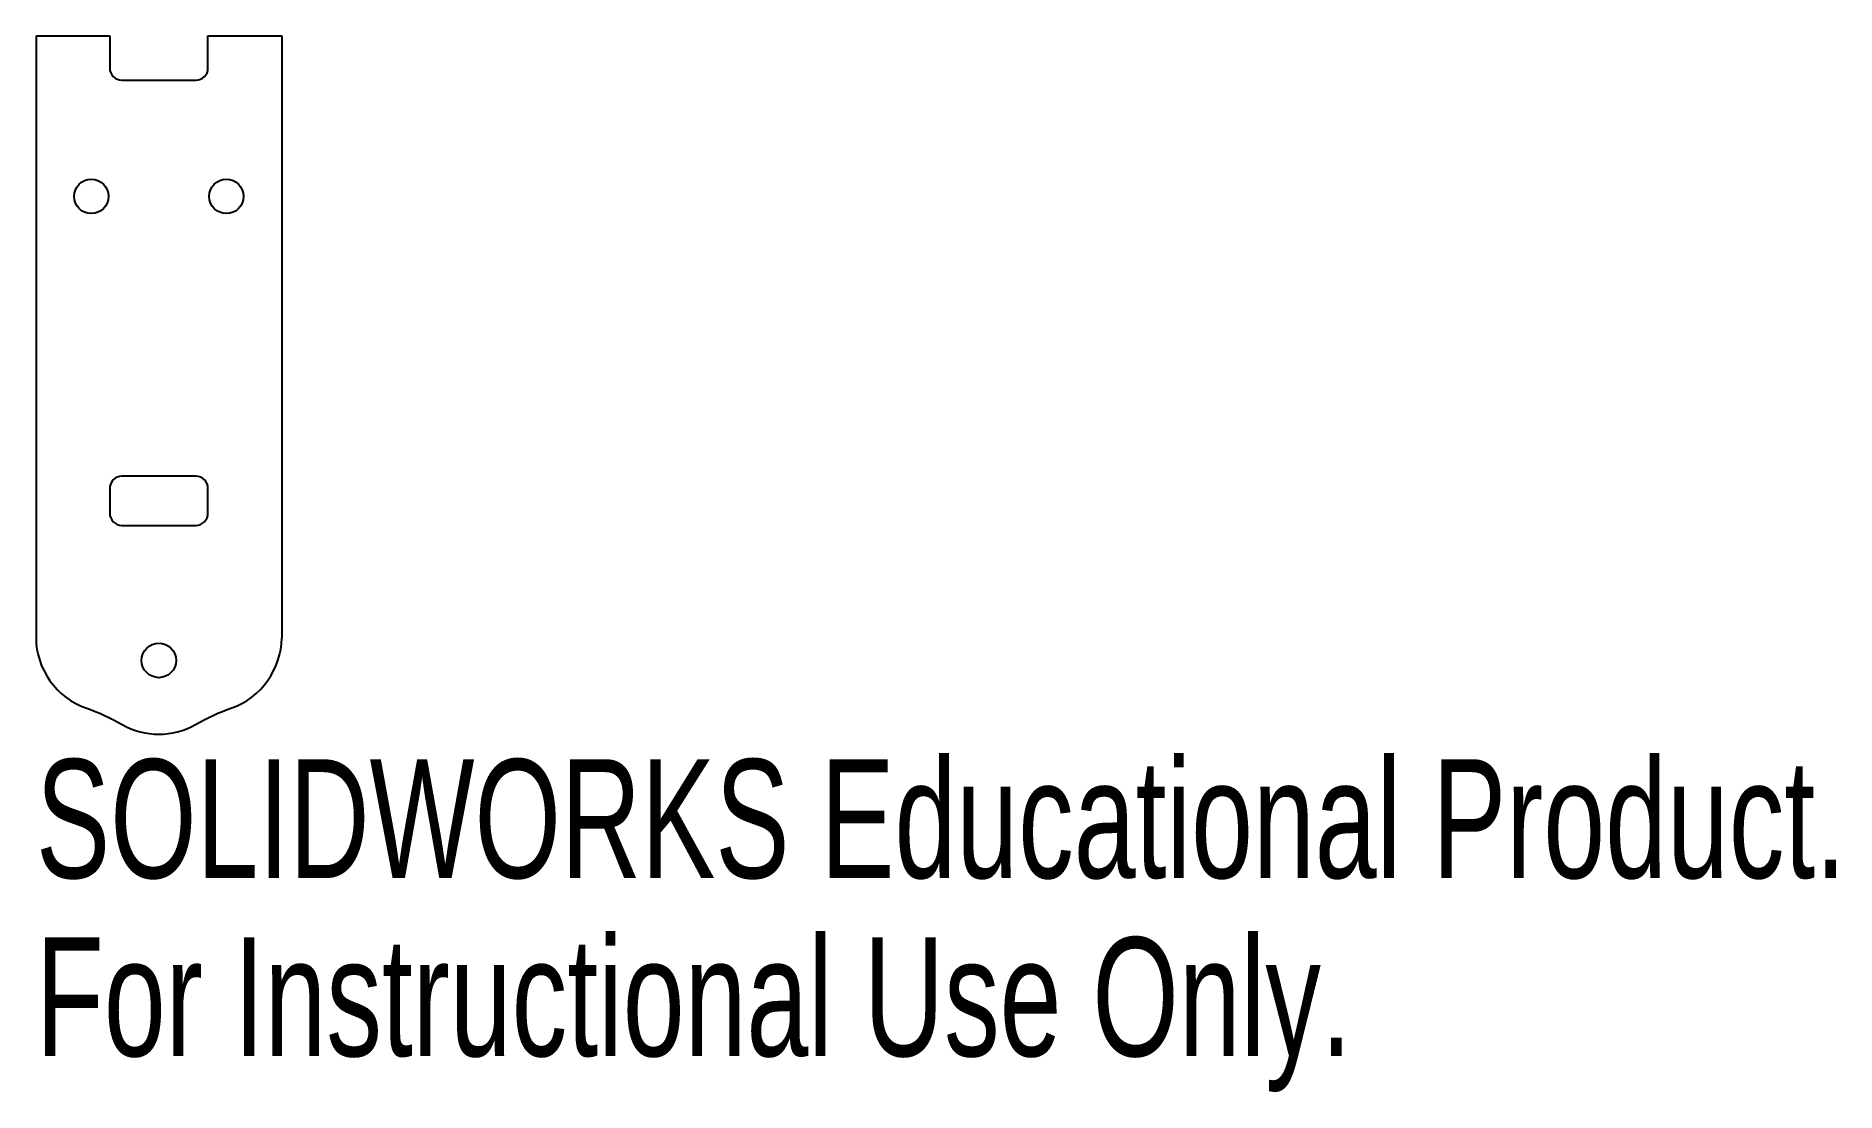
# Model space of a CAD drawing. Header units: millimetres. Extents: x -5 to 68.3, y -26.8 to 16.2.
import ezdxf

# ---------------------------------------------------------------- set-up
doc = ezdxf.new("R2010")
doc.units = ezdxf.units.MM
doc.styles.add('SLDTEXTSTYLE0', font='TXT', dxfattribs={"width": 0.7})

msp = doc.modelspace()

# ---------------------------------------------------------------- linework, layer by layer
at = {"color": 7, "linetype": 'Continuous', "lineweight": 25}
for p, q in [((-5, 16.156), (-2, 16.156)), ((-5, 16.156), (-5, -8.343)), ((-2, 16.156), (-2, 14.856)), ((2, 16.156), (5, 16.156)), ((2, 14.856), (2, 16.156)), ((5, 16.156), (5, -8.343)), ((-1.5, 14.356), (1.5, 14.356)), ((1.5, -1.759), (-1.5, -1.759)), ((-2, -2.259), (-2, -3.259)), ((2, -3.259), (2, -2.259)), ((-1.5, -3.759), (1.5, -3.759))]:
    msp.add_line(p, q, dxfattribs=at)
for centre in [(-2.75, 9.626), (2.75, 9.626), (0, -9.259)]:
    msp.add_circle(centre, 0.7, dxfattribs=at)
for centre, radius, start, end in [((-1.5, 14.856), 0.5, 180, 270), ((1.5, 14.856), 0.5, 270, 0), ((-1.5, -2.259), 0.5, 90, 180), ((1.5, -2.259), 0.5, 0, 90), ((-1.5, -3.259), 0.5, 180, 270), ((1.5, -3.259), 0.5, 270, 0), ((0, -9.259), 3, 240.21086, 299.78914)]:
    msp.add_arc(centre, radius, start, end, dxfattribs=at)
for points in [[(-5, -8.343), (-5, -9.593), (-4.163, -10.781), (-2.973, -11.19)], [(2.973, -11.19), (4.155, -10.784), (5, -9.595), (5, -8.343)], [(-2.973, -11.19), (-2.458, -11.368), (-1.964, -11.592), (-1.49, -11.863)], [(1.49, -11.863), (1.964, -11.592), (2.458, -11.368), (2.973, -11.19)]]:
    msp.add_open_spline(points, degree=3, dxfattribs=at)

# ---------------------------------------------------------------- texts
at = {"color": 7, "linetype": 'Continuous', "char_height": 4.83362, "attachment_point": 1, "style": 'SLDTEXTSTYLE0'}
for s, insert in [('SOLIDWORKS Educational Product.', (-5, -13.279)), ('For Instructional Use Only.', (-5, -20.529))]:
    msp.add_mtext(s, dxfattribs=dict(at, insert=insert))

doc.saveas('drawing.dxf')
